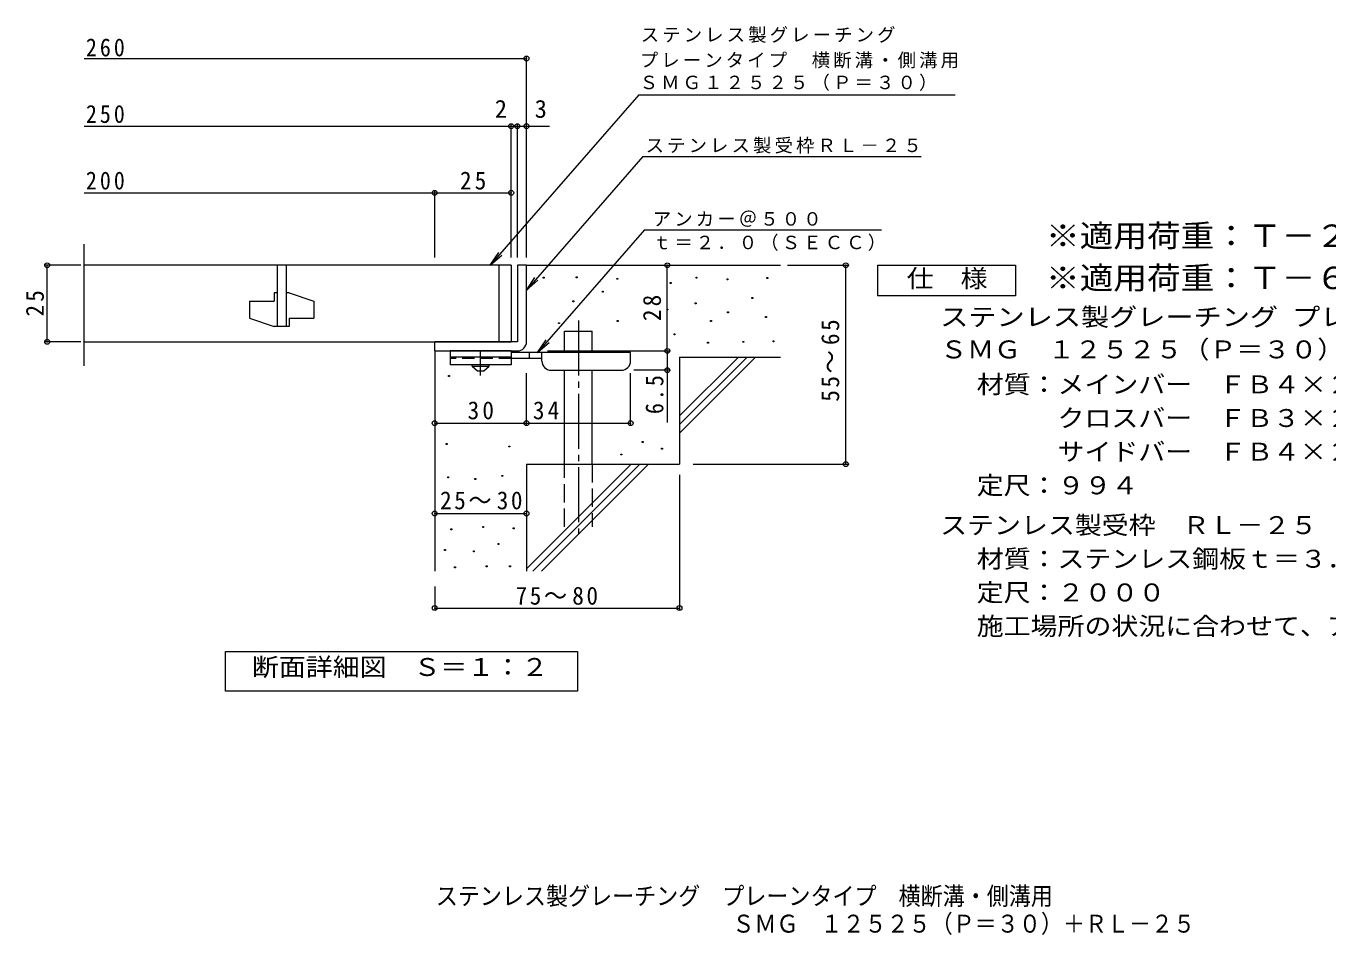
# Model space of a CAD drawing. Units: millimetres, scale not verified. Extents: x -302 to 337, y -274 to 229.
# Drawn here: x -302.3 to 123.1, y -274.3 to 22.8 of the extents above; entities that cross this region are included whole.
import ezdxf
from ezdxf.enums import TextEntityAlignment as Align

# ---------------------------------------------------------------- set-up
doc = ezdxf.new("R2010")
doc.units = ezdxf.units.MM
doc.header["$LTSCALE"] = 2
doc.header["$PDMODE"] = 32
doc.header["$PDSIZE"] = 1.6
for name, pattern in [('CHAIN1', [8, 5, -1, 1, -1]), ('CHAIN2', [12, 9, -1, 1, -1]), ('DASHED2', [3, 2, -1]), ('DASHED3', [4, 3, -1])]:
    doc.linetypes.add(name, pattern=pattern)
for name, color, linetype, lineweight in [('D-0', 7, 'Continuous', 9), ('D-1', 2, 'Continuous', 9), ('D-2', 3, 'Continuous', 9), ('D-4', 7, 'Continuous', 9), ('D-5', 7, 'Continuous', 9), ('D-6', 6, 'Continuous', 9), ('D-9', 4, 'Continuous', 9)]:
    doc.layers.add(name, color=color, linetype=linetype, lineweight=lineweight)
doc.layers.add('F-5_F-5ﾚｲﾔ', color=2, linetype='Continuous')
doc.styles.add('ＭＳ ゴシック', font='')
doc.styles.get('ＭＳ ゴシック').set_extended_font_data('MS Gothic')

msp = doc.modelspace()

# ---------------------------------------------------------------- linework, layer by layer
at = {"layer": 'D-0'}
for points in [[(-133.347, -59.568), (-133.347, -59.268), (-133.047, -59.268), (-133.047, -59.568)], [(-122.519, -59.433), (-122.519, -59.133), (-122.219, -59.133), (-122.219, -59.433)], [(-83.403, -59.568), (-83.403, -59.268), (-83.103, -59.268), (-83.103, -59.568)], [(-60.258, -59.704), (-60.258, -59.403), (-59.958, -59.403), (-59.958, -59.704)], [(-109.255, -59.974), (-109.255, -59.674), (-108.955, -59.674), (-108.955, -59.974)], [(-91.795, -61.328), (-91.795, -61.028), (-91.495, -61.028), (-91.495, -61.328)], [(-73.252, -60.11), (-73.252, -59.81), (-72.952, -59.81), (-72.952, -60.11)], [(-123.602, -67.283), (-123.602, -66.983), (-123.302, -66.983), (-123.302, -67.283)], [(-113.992, -64.17), (-113.992, -63.87), (-113.692, -63.87), (-113.692, -64.17)], [(-83.674, -67.96), (-83.674, -67.66), (-83.374, -67.66), (-83.374, -67.96)], [(-65.131, -66.2), (-65.131, -65.9), (-64.831, -65.9), (-64.831, -66.2)], [(-92.877, -69.99), (-92.877, -69.69), (-92.577, -69.69), (-92.577, -69.99)], [(-73.116, -70.937), (-73.116, -70.637), (-72.816, -70.637), (-72.816, -70.937)], [(-60.664, -72.426), (-60.664, -72.126), (-60.364, -72.126), (-60.364, -72.426)], [(-128.339, -74.457), (-128.339, -74.157), (-128.039, -74.157), (-128.039, -74.457)], [(-109.119, -73.78), (-109.119, -73.48), (-108.819, -73.48), (-108.819, -73.78)], [(-78.666, -73.78), (-78.666, -73.48), (-78.366, -73.48), (-78.366, -73.78)], [(-90.576, -78.111), (-90.576, -77.811), (-90.276, -77.811), (-90.276, -78.111)], [(-79.613, -80.818), (-79.613, -80.518), (-79.313, -80.518), (-79.313, -80.818)], [(-68.108, -80.547), (-68.108, -80.247), (-67.808, -80.247), (-67.808, -80.547)], [(-58.228, -80.412), (-58.228, -80.112), (-57.928, -80.112), (-57.928, -80.412)], [(-164.215, -91.688), (-164.215, -91.388), (-163.915, -91.388), (-163.915, -91.688)], [(-165.003, -113.921), (-165.003, -113.621), (-164.703, -113.621), (-164.703, -113.921)], [(-144.546, -114.75), (-144.546, -114.45), (-144.246, -114.45), (-144.246, -114.75)], [(-101.008, -113.317), (-101.008, -113.017), (-100.708, -113.017), (-100.708, -113.317)], [(-107.911, -117.378), (-107.911, -117.078), (-107.611, -117.078), (-107.611, -117.378)], [(-94.637, -115.467), (-94.637, -115.167), (-94.337, -115.167), (-94.337, -115.467)], [(-164.519, -124.807), (-164.519, -124.507), (-164.219, -124.507), (-164.219, -124.807)], [(-155.688, -125.416), (-155.688, -125.116), (-155.388, -125.116), (-155.388, -125.416)], [(-146.856, -124.35), (-146.856, -124.05), (-146.556, -124.05), (-146.556, -124.35)], [(-163.454, -141.861), (-163.454, -141.561), (-163.154, -141.561), (-163.154, -141.861)], [(-153.099, -141.099), (-153.099, -140.799), (-152.799, -140.799), (-152.799, -141.099)], [(-143.126, -141.48), (-143.126, -141.18), (-142.826, -141.18), (-142.826, -141.48)], [(-165.585, -148.56), (-165.585, -148.26), (-165.285, -148.26), (-165.285, -148.56)], [(-156.145, -149.017), (-156.145, -148.717), (-155.845, -148.717), (-155.845, -149.017)], [(-148.074, -146.657), (-148.074, -146.357), (-147.774, -146.357), (-147.774, -146.657)], [(-162.312, -154.27), (-162.312, -153.97), (-162.012, -153.97), (-162.012, -154.27)], [(-151.957, -153.966), (-151.957, -153.666), (-151.657, -153.666), (-151.657, -153.966)], [(-144.344, -153.966), (-144.344, -153.666), (-144.044, -153.666), (-144.044, -153.966)]]:
    msp.add_lwpolyline(points, close=True, dxfattribs=at)
at = {"layer": 'D-1'}
for p, q in [((-141.772, -55.378), (-141.772, -80.378)), ((-138.772, -55.378), (-141.772, -55.378)), ((-138.772, -80.378), (-138.772, -55.378)), ((-141.772, -80.378), (-168.772, -80.378)), ((-168.772, -83.378), (-168.772, -80.378)), ((-168.772, -83.378), (-141.772, -83.378))]:
    msp.add_line(p, q, dxfattribs=at)
msp.add_arc((-141.772, -80.378), 3, 270, 0, dxfattribs=at)
at = {"layer": 'D-2'}
for p, q in [((-283.306, -88.204), (-283.306, -48.463)), ((-143.772, -55.378), (-283.306, -55.378)), ((-220.272, -55.378), (-220.272, -75.378)), ((-217.272, -55.378), (-217.272, -75.378)), ((-147.772, -55.378), (-147.772, -80.378)), ((-143.772, -55.378), (-143.772, -80.378)), ((-229.272, -67.128), (-229.272, -72.628)), ((-229.272, -67.128), (-221.272, -67.128)), ((-221.272, -64.378), (-221.272, -67.128)), ((-220.272, -64.378), (-221.272, -64.378)), ((-216.272, -64.378), (-217.272, -64.378)), ((-216.272, -64.378), (-208.272, -67.128)), ((-208.272, -67.128), (-208.272, -72.628)), ((-229.272, -72.628), (-221.272, -75.378)), ((-216.272, -75.378), (-221.272, -75.378)), ((-216.272, -72.628), (-216.272, -75.378)), ((-216.272, -72.628), (-208.272, -72.628)), ((-283.306, -80.378), (-143.772, -80.378))]:
    msp.add_line(p, q, dxfattribs=at)
at = {"layer": 'D-4'}
for p, q in [((-138.772, -52.787), (-138.772, 12.795)), ((-283.305, 12.195), (-138.772, 12.195)), ((-283.305, -9.944), (-143.772, -9.944)), ((-143.772, -52.787), (-143.772, -9.344)), ((-143.772, -9.944), (-142.772, -9.944)), ((-142.772, -9.944), (-131.24, -9.944)), ((-141.772, -52.787), (-141.772, -9.344)), ((-283.305, -31.694), (-168.772, -31.694)), ((-168.772, -52.787), (-168.772, -31.094)), ((-168.772, -31.694), (-143.772, -31.694)), ((-284.376, -55.378), (-295.986, -55.378)), ((-295.386, -80.378), (-295.386, -55.378)), ((-92.779, -83.378), (-92.779, -55.378)), ((-53.566, -55.378), (-33.835, -55.378)), ((-34.435, -120.378), (-34.435, -55.378)), ((-284.376, -80.378), (-295.986, -80.378)), ((-131.97, -83.378), (-92.179, -83.378)), ((-92.779, -83.378), (-92.779, -106.728)), ((-138.77, -107.599), (-138.77, -90.678)), ((-104.77, -107.599), (-104.77, -90.678)), ((-92.179, -89.678), (-103.77, -89.678)), ((-84.325, -120.378), (-33.835, -120.378)), ((-88.772, -123.878), (-88.772, -167.995)), ((-168.772, -136.502), (-138.772, -136.502)), ((-168.772, -160.378), (-168.772, -167.995)), ((-168.772, -167.395), (-88.772, -167.395))]:
    msp.add_line(p, q, dxfattribs=at)
msp.add_lwpolyline([(-168.77, -106.999), (-138.77, -106.999), (-104.77, -106.999)], dxfattribs=at)
for p in [(-138.772, 12.195), (-143.772, -9.944), (-141.772, -9.944), (-138.772, -9.944), (-168.772, -31.694), (-143.772, -31.694), (-295.386, -55.378), (-92.779, -55.378), (-34.435, -55.378), (-295.386, -80.378), (-92.779, -83.378), (-92.779, -89.678), (-168.77, -106.999), (-138.77, -106.999), (-104.77, -106.999), (-34.435, -120.378), (-168.772, -136.502), (-138.772, -136.502), (-168.772, -167.395), (-88.772, -167.395)]:
    msp.add_point(p, dxfattribs=at)
at = {"layer": 'D-5'}
for p, q in [((-102.119, 0.345), (1.24, 0.345)), ((-100.754, -19.826), (-9.835, -19.826)), ((-100.238, -43.769), (-135.148, -83.878)), ((-100.238, -43.769), (-22.749, -43.769)), ((-150.619, -55.378), (-147.857, -51.211)), ((-24.059, -55.378), (-24.059, -65.378)), ((-138.772, -63.507), (-135.025, -60.196)), ((-135.148, -83.878), (-132.386, -79.71)), ((-135.148, -83.878), (-131.401, -80.567))]:
    msp.add_line(p, q, dxfattribs=at)
for points in [[(-102.119, 0.345), (-150.619, -55.378), (-146.872, -52.068)], [(-100.754, -19.826), (-138.772, -63.507), (-136.01, -59.339)], [(-24.059, -55.378), (20.941, -55.378), (20.941, -65.378), (-24.059, -65.378)]]:
    msp.add_lwpolyline(points, dxfattribs=at)
msp.add_lwpolyline([(-237.171, -194.567), (-237.171, -181.567), (-122.171, -181.567), (-122.171, -194.567)], close=True, dxfattribs=at)
at = {"layer": 'D-6'}
for p, q in [((-138.772, -55.378), (-55.772, -55.378)), ((-126.313, -83.878), (-126.313, -76.878)), ((-126.313, -76.878), (-117.313, -76.878)), ((-117.313, -83.878), (-117.313, -76.878)), ((-168.772, -83.378), (-168.772, -155.378)), ((-88.772, -104.58), (-69.57, -85.378)), ((-88.772, -85.378), (-55.772, -85.378)), ((-88.772, -107.408), (-66.742, -85.378)), ((-88.772, -85.378), (-88.772, -120.378)), ((-88.772, -110.237), (-63.914, -85.378)), ((-126.313, -120.378), (-126.313, -89.678)), ((-117.313, -120.378), (-117.313, -89.678)), ((-138.772, -120.378), (-138.772, -155.378)), ((-138.772, -120.378), (-88.772, -120.378)), ((-138.772, -154.58), (-104.57, -120.378)), ((-136.742, -155.378), (-101.742, -120.378)), ((-133.914, -155.378), (-98.914, -120.378))]:
    msp.add_line(p, q, dxfattribs=at)
at = {"layer": 'D-6', "linetype": 'CHAIN2'}
msp.add_line((-121.813, -73.386), (-121.813, -143.045), dxfattribs=at)
at = {"layer": 'D-6', "linetype": 'DASHED3'}
for p, q in [((-126.313, -140.878), (-126.313, -120.378)), ((-117.313, -120.378), (-117.313, -140.878))]:
    msp.add_line(p, q, dxfattribs=at)
at = {"layer": 'D-9', "color": 3}
for p, q in [((-163.77, -83.378), (-163.77, -87.878)), ((-143.77, -83.378), (-163.77, -83.378)), ((-143.77, -83.378), (-143.77, -87.878)), ((-143.77, -85.378), (-163.77, -85.378)), ((-143.77, -87.878), (-163.77, -87.878))]:
    msp.add_line(p, q, dxfattribs=at)
at = {"layer": 'D-9', "linetype": 'CHAIN1'}
msp.add_line((-153.77, -91.426), (-153.77, -83.378), dxfattribs=at)
at = {"layer": 'D-9'}
for p, q in [((-104.77, -83.878), (-143.77, -83.878)), ((-137.77, -85.878), (-137.77, -83.878)), ((-133.77, -86.678), (-133.77, -83.878)), ((-104.77, -86.678), (-104.77, -83.878)), ((-133.765, -85.878), (-143.77, -85.878)), ((-130.77, -89.678), (-107.77, -89.678))]:
    msp.add_line(p, q, dxfattribs=at)
at = {"layer": 'D-9', "color": 3, "linetype": 'DASHED2'}
msp.add_line((-143.77, -85.878), (-163.77, -85.878), dxfattribs=at)
at = {"layer": 'D-9', "color": 2}
for p, q in [((-156.52, -88.378), (-156.52, -87.878)), ((-156.52, -88.378), (-154.77, -89.878)), ((-156.52, -88.378), (-151.02, -88.378)), ((-152.77, -89.878), (-151.02, -88.378)), ((-151.02, -88.378), (-151.02, -87.878)), ((-154.77, -89.878), (-152.77, -89.878))]:
    msp.add_line(p, q, dxfattribs=at)
at = {"layer": 'D-9'}
for centre, start, end in [((-130.77, -86.678), 180, 270), ((-107.77, -86.678), 270, 0)]:
    msp.add_arc(centre, 3, start, end, dxfattribs=at)

# ---------------------------------------------------------------- texts
at = {"layer": 'D-4', "color": 2, "style": 'ＭＳ ゴシック'}
for s, p in [('2', (-149.14, -8.944)), ('3', (-136.112, -8.944))]:
    msp.add_text(s, height=5.865, dxfattribs=at).set_placement(p, align=Align.BOTTOM_LEFT)
at = {"layer": 'D-4', "color": 2, "char_height": 5.865, "attachment_point": 7, "style": 'ＭＳ ゴシック'}
for s, insert in [('\\T1.27;\\W0.9;260', (-282.727, 12.807)), ('\\T1.27;\\W0.9;250', (-282.727, -8.944)), ('\\T1.27;\\W0.9;200', (-282.727, -30.694)), ('\\T1.27;\\W0.95;25', (-160.522, -30.694)), ('\\T1.27;\\W0.95;30', (-158.02, -105.799)), ('\\T1.27;\\W0.95;34', (-136.697, -105.799)), ('\\T1.22;\\W0.95;25～30', (-167.022, -135.231)), ('\\T1.22;\\W0.95;75～80', (-142.345, -166.395))]:
    msp.add_mtext(s, dxfattribs=dict(at, insert=insert))
at = {"layer": 'D-4', "color": 2, "char_height": 5.865, "attachment_point": 7, "rotation": 90, "style": 'ＭＳ ゴシック'}
for s, insert in [('\\T1.27;\\W0.95;25', (-296.386, -72.128)), ('\\T1.27;\\W0.95;28', (-94.779, -73.628)), ('\\T1.22;\\W0.95;55～65', (-36.541, -99.979)), ('\\T1.27;\\W0.9;6.5', (-93.979, -104.017))]:
    msp.add_mtext(s, dxfattribs=dict(at, insert=insert))
at = {"layer": 'D-5', "color": 3, "style": 'ＭＳ ゴシック', "width": 1.1}
for s, p in [('※適用荷重：Ｔ－２（横断溝用）', (30.941, -51.597)), ('※適用荷重：Ｔ－６（側溝用）', (30.941, -65.378))]:
    msp.add_text(s, height=7.331, dxfattribs=at).set_placement(p, align=Align.BOTTOM_LEFT)
at = {"layer": 'D-5', "color": 2, "style": 'ＭＳ ゴシック'}
for s, width, p in [('仕\u3000様', 1.1, (-14.559, -64.378)), ('ステンレス製グレーチング プレーンタイプ 横断溝・側溝用', 1.15, (-3.641, -76.962)), ('ＳＭＧ\u3000１２５２５（Ｐ＝３０）', 1.1, (-3.641, -87.571)), ('材質：メインバー\u3000ＦＢ４×２５（ＳＵＳ３０４）', 1.1, (8.302, -99.001)), ('\u3000\u3000\u3000クロスバー\u3000ＦＢ３×２０（ＳＵＳ３０４）', 1.1, (8.302, -110.001)), ('\u3000\u3000\u3000サイドバー\u3000ＦＢ４×２５（ＳＵＳ３０４）', 1.1, (8.302, -121.001)), ('定尺：９９４', 1.1, (8.302, -132.001)), ('ステンレス製受枠\u3000ＲＬ－２５', 1.1, (-3.641, -145.001)), ('材質：ステンレス鋼板ｔ＝３．０（ＳＵＳ３０４）', 1.1, (8.302, -156.001)), ('定尺：２０００', 1.1, (8.302, -167.001)), ('施工場所の状況に合わせて、アンカーをプライヤー等で折り曲げてご使用ください。', 1.1, (8.302, -178.001)), ('断面詳細図\u3000Ｓ＝１：２', 1.1, (-228.486, -191.373)), ('ステンレス製グレーチング\u3000プレーンタイプ\u3000横断溝・側溝用', 0.9, (-168.417, -266.215))]:
    msp.add_text(s, height=5.865, dxfattribs=dict(at, width=width)).set_placement(p, align=Align.BOTTOM_LEFT)
at = {"layer": 'D-5', "char_height": 4.399, "attachment_point": 7, "style": 'ＭＳ ゴシック'}
for s, insert in [('\\T1.17;ステンレス製グレーチング', (-101.457, 17.279)), ('\\T1.17;プレーンタイプ\u3000横断溝・側溝用', (-101.767, 8.947)), ('\\T1.17;ＳＭＧ１２５２５（Ｐ＝３０）', (-101.811, 1.603)), ('\\T1.17;ステンレス製受枠ＲＬ－２５', (-99.877, -18.875)), ('\\T1.17;アンカー＠５００', (-97.509, -42.837)), ('\\T1.17;ｔ＝２．０（ＳＥＣＣ）', (-97.509, -50.7))]:
    msp.add_mtext(s, dxfattribs=dict(at, insert=insert))
at = {"layer": 'F-5_F-5ﾚｲﾔ', "style": 'ＭＳ ゴシック', "width": 0.9}
msp.add_text('ＳＭＧ\u3000１２５２５（Ｐ＝３０）＋ＲＬ－２５', height=5.865, dxfattribs=at).set_placement((-71.523, -275.25), align=Align.BOTTOM_LEFT)

doc.saveas('drawing.dxf')
